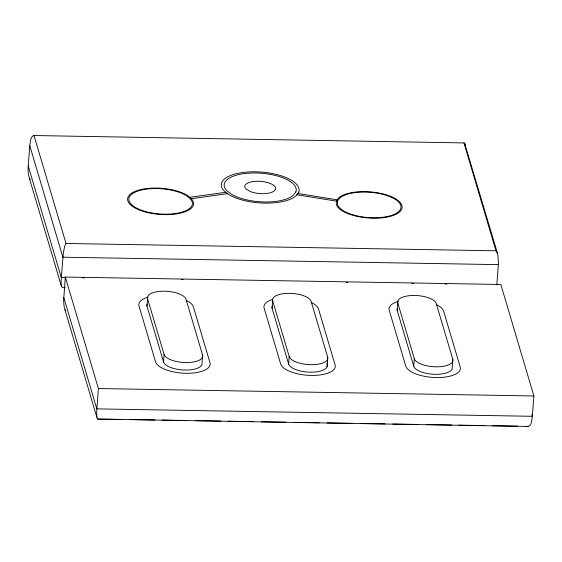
<?xml version="1.0" encoding="UTF-8"?>
<svg xmlns="http://www.w3.org/2000/svg" width="562" height="562" viewBox="0 0 562 562"><rect width="100%" height="100%" fill="white"/><g stroke="black" fill="none" stroke-linecap="round" stroke-linejoin="round"><path stroke-width="0.84" d="M496.815 284.948L498.466 263.051L497.799 254.417L464.528 142.938L33.594 135.526C30.102 137.184 30.432 142.39 29.786 145.706L28.226 166.029C28.1 170.518 27.728 175.555 30.215 179.51M65.311 277.052L98.392 388.546L96.664 411.897L96.833 416.779L97.598 419.062L528.526 426.474C532.017 424.816 531.694 419.61 532.333 416.294L533.9 395.971L500.819 284.477L65.311 277.052L63.625 300.53L64.075 306.367L65.332 310.308M202.144 363.256A19.431 7.685 4.4 0 1 184.245 370.035A19.431 7.685 4.4 0 1 163.521 361.921L146.984 306.178L147.56 298.675A19.431 7.685 4.4 0 1 164.49 291.2A19.431 7.685 4.4 0 1 186.05 299.328L202.594 355.079L202.018 362.581M163.521 361.921L164.097 354.418L147.56 298.675M327.253 363.045L327.119 364.71A19.431 7.685 4.4 0 1 310.189 372.184A19.431 7.685 4.4 0 1 288.629 364.057L272.092 308.306L272.668 300.803A19.431 7.685 4.4 0 1 289.599 293.329A19.431 7.685 4.4 0 1 311.158 301.464L327.702 357.207L327.379 361.38M288.629 364.057L289.205 356.554L272.668 300.803M327.063 366.719L327.646 359.216M397.201 310.442L397.777 302.939A19.431 7.685 4.4 0 1 414.707 295.464A19.431 7.685 4.4 0 1 436.267 303.592L452.81 359.343L452.227 366.846A19.431 7.685 4.4 0 1 435.297 374.32A19.431 7.685 4.4 0 1 413.737 366.192L397.201 310.442A19.431 7.685 4.4 0 1 397.257 308.433M413.737 366.192L414.313 358.689L397.777 302.939M497.503 253.343L495.958 250.793L66.021 243.465L64.778 245.966L63.387 252.5L61.3 277.523C61.588 280.438 59.909 286.107 62.621 287.653L65.248 287.695M97.858 419.133L121.835 419.407M189.773 197.297L225.868 192.267M191.424 198.695L227.652 193.637M498.375 264.625L62.867 257.199L29.786 145.706M65.684 277.6L61.3 277.523L28.226 166.029M82.333 277.881L84.082 277.916M181.35 279.574L183.107 279.602M346.094 282.384L347.843 282.412M411.813 283.501L413.569 283.529M445.111 284.07L446.867 284.098M98.392 388.546L533.9 395.971M129.731 419.54L155.175 419.969M162.193 420.088L187.638 420.524M195.541 420.657L220.985 421.093M228.003 421.212L253.448 421.648M261.344 421.781L285.91 422.202M294.685 422.35L319.258 422.772M327.154 422.905L352.599 423.334M360.495 423.474L385.061 423.888M392.957 424.022L418.409 424.458M426.305 424.591L451.75 425.027M458.768 425.146L484.212 425.582M492.108 425.715L517.553 426.151M525.449 426.284L528.526 426.474M297.769 193.49L337.228 199.812M296.827 194.768L336.399 201.105M463.98 143.001L495.958 250.793M531.842 414.623L532.333 416.294L96.826 408.869L63.745 297.375M34.036 135.674L66.021 243.465M29.372 178.238L61.349 286.03M64.897 309.585L96.875 417.376M464.978 143.696L465.392 146.239M148.199 297.122A27.482 10.868 4.4 0 0 139.011 306.037L155.548 361.788A27.482 10.868 4.4 0 0 186.043 373.287A27.482 10.868 4.4 0 0 209.984 362.715L193.447 306.964A27.482 10.868 4.4 0 0 186.191 300.326M272.542 299.483A27.482 10.868 4.4 0 0 264.119 308.173L280.656 363.923A27.482 10.868 4.4 0 0 311.151 375.416A27.482 10.868 4.4 0 0 335.093 364.85L318.556 309.1A27.482 10.868 4.4 0 0 311.299 302.461M398.409 301.394A27.482 10.868 4.4 0 0 389.227 310.308L405.764 366.052A27.482 10.868 4.4 0 0 436.26 377.552A27.482 10.868 4.4 0 0 460.201 366.979L443.664 311.236A27.482 10.868 4.4 0 0 436.4 304.59M272.092 308.306A19.431 7.685 4.4 0 1 272.149 306.304M146.984 306.178A19.431 7.685 4.4 0 1 147.04 304.168M202.594 355.079A19.431 7.685 4.4 0 1 185.657 362.553A19.431 7.685 4.4 0 1 164.097 354.418M327.702 357.207A19.431 7.685 4.4 0 1 310.765 364.682A19.431 7.685 4.4 0 1 289.205 356.554M452.81 359.343A19.431 7.685 4.4 0 1 435.873 366.817A19.431 7.685 4.4 0 1 414.313 358.689M336.399 200.936L336.308 204.357A33.116 13.095 4.4 0 0 384.022 217.599A33.116 13.095 4.4 0 0 391.686 196.798A33.116 13.095 4.4 0 0 338.724 197.782L336.399 200.936M337.516 201.07L337.425 204.371A31.985 12.652 4.4 0 0 383.516 217.164A31.985 12.652 4.4 0 0 390.92 197.072A31.985 12.652 4.4 0 0 339.764 198.028L337.516 201.07M275.506 189.338L274.418 190.806L272.366 192.056A15.483 6.126 4.4 0 1 250.673 191.684L245.875 188.832A15.483 6.126 4.4 0 1 258.372 181.259A15.483 6.126 4.4 0 1 275.506 189.338M295.879 191.811L293.343 195.253A36.116 14.282 4.4 0 1 231.389 194.192L226.781 190.637A36.116 14.282 4.4 0 1 255.914 172.977A36.116 14.282 4.4 0 1 295.879 191.811M298.745 192.162L296.005 195.878A39.024 15.434 4.4 0 1 229.071 194.733L224.09 190.89A39.024 15.434 4.4 0 1 255.57 171.81A39.024 15.434 4.4 0 1 298.745 192.162M191.284 198.463L187.055 195.197A33.116 13.095 4.4 0 0 132.969 192.387A33.116 13.095 4.4 0 0 153.117 213.658A33.116 13.095 4.4 0 0 193.419 201.92L191.284 198.463M190.146 198.569L186.071 195.428A31.886 12.61 4.4 0 0 133.995 192.724A31.886 12.61 4.4 0 0 153.391 213.202A31.886 12.61 4.4 0 0 192.204 201.898L190.146 198.569"/></g></svg>
